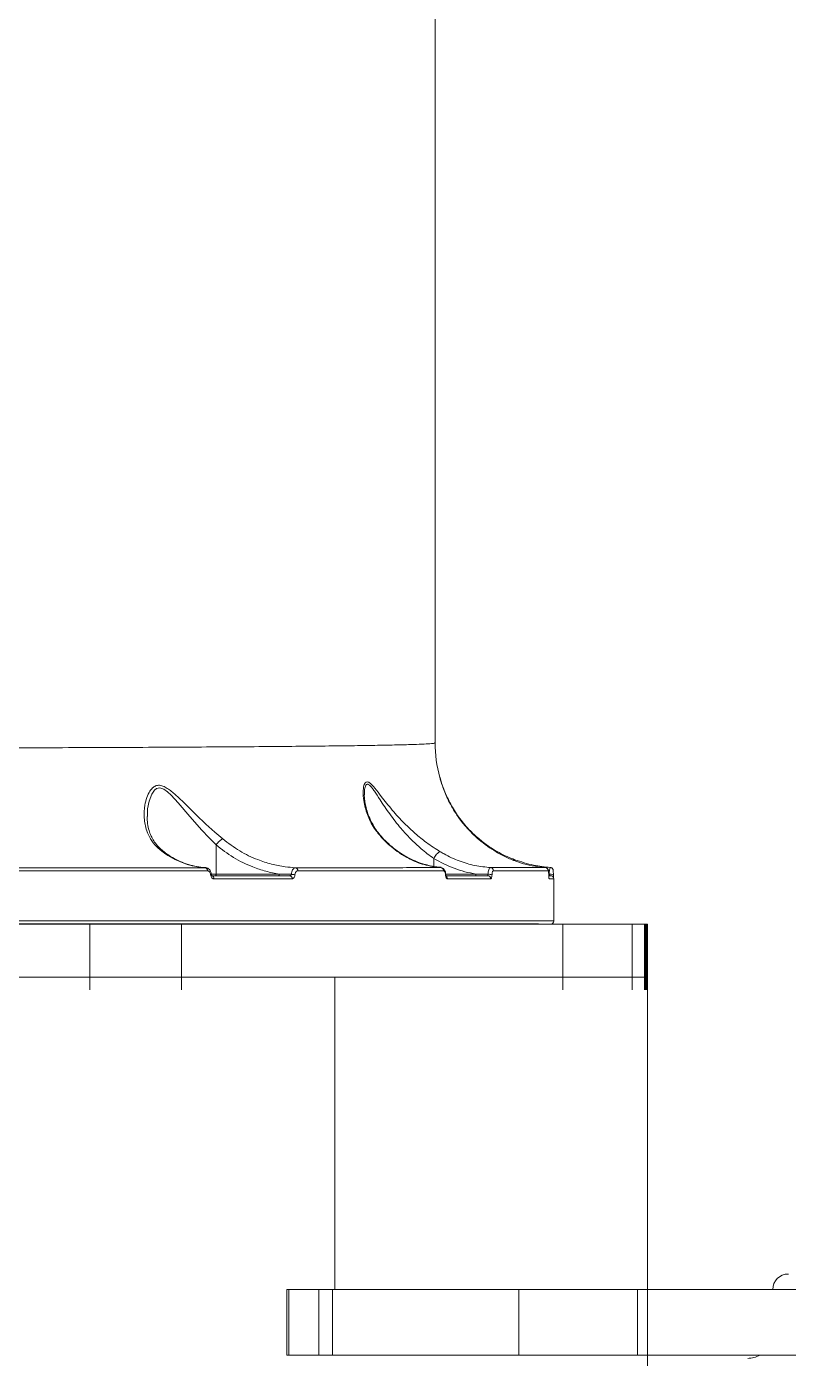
# Model space of a CAD drawing. Header units: millimetres. Extents: x -6104 to 7803, y -6013 to 4803.
# Drawn here: x 724.8 to 968.4, y 405.7 to 832 of the extents above; entities that cross this region are included whole.
import ezdxf

# ---------------------------------------------------------------- set-up
doc = ezdxf.new("R2010")
doc.units = ezdxf.units.MM
doc.layers.add('DIKOM_ОБЪЕКТ', color=7, linetype='Continuous')

msp = doc.modelspace()

# ---------------------------------------------------------------- linework, layer by layer
at = {"layer": 'DIKOM_ОБЪЕКТ', "color": 7, "linetype": 'Continuous', "lineweight": 15}
for p, q in [((855.419, 900.796), (855.419, 602.755)), ((832.849, 586.129), (832.854, 586.35)), ((785.387, 570.071), (785.387, 560.74)), ((855.004, 565.737), (855.004, 563.223)), ((783.911, 560.623), (783.911, 560.621)), ((785.387, 560.74), (783.992, 560.74)), ((805.588, 560.74), (785.387, 560.74)), ((868.51, 560.74), (858.829, 560.74)), ((872.361, 560.668), (868.51, 560.74)), ((893.419, 559.242), (893.419, 545.739)), ((893.289, 545.74), (893.292, 545.74)), ((745.04, 544.739), (634.249, 544.739)), ((730.373, 544.84), (638.193, 544.84)), ((831.04, 544.739), (716.161, 544.739)), ((730.373, 544.84), (730.373, 544.739)), ((789.041, 544.84), (730.373, 544.84)), ((745.04, 544.739), (745.04, 523.74)), ((774.374, 544.739), (745.04, 544.739)), ((774.374, 544.739), (774.374, 523.74)), ((896.309, 544.739), (774.374, 544.739)), ((789.041, 544.84), (789.041, 544.739)), ((881.221, 544.84), (789.041, 544.84)), ((831.598, 544.739), (831.04, 544.739)), ((832.209, 544.739), (831.598, 544.739)), ((832.872, 544.739), (832.209, 544.739)), ((833.588, 544.739), (832.872, 544.739)), ((834.351, 544.739), (833.588, 544.739)), ((835.164, 544.739), (834.351, 544.739)), ((836.022, 544.739), (835.164, 544.739)), ((836.926, 544.739), (836.022, 544.739)), ((837.875, 544.739), (836.926, 544.739)), ((838.865, 544.739), (837.875, 544.739)), ((840.97, 544.739), (838.865, 544.739)), ((843.23, 544.739), (840.97, 544.739)), ((845.632, 544.739), (843.23, 544.739)), ((848.169, 544.739), (845.632, 544.739)), ((850.828, 544.739), (848.169, 544.739)), ((853.597, 544.739), (850.828, 544.739)), ((856.468, 544.739), (853.597, 544.739)), ((862.467, 544.739), (856.468, 544.739)), ((868.739, 544.739), (862.467, 544.739)), ((875.197, 544.739), (868.739, 544.739)), ((881.754, 544.739), (875.197, 544.739)), ((881.221, 544.84), (881.221, 544.739)), ((888.457, 544.84), (881.221, 544.84)), ((888.324, 544.739), (881.754, 544.739)), ((894.819, 544.739), (888.324, 544.739)), ((888.457, 544.84), (888.457, 544.739)), ((888.457, 544.74), (902.422, 544.74)), ((901.155, 544.739), (894.819, 544.739)), ((896.309, 544.739), (896.309, 523.74)), ((918.457, 544.739), (896.309, 544.739)), ((907.242, 544.739), (901.155, 544.739)), ((922.422, 544.74), (902.422, 544.74)), ((902.422, 544.74), (902.422, 544.739)), ((912.998, 544.739), (907.242, 544.739)), ((918.332, 544.739), (912.998, 544.739)), ((918.602, 544.739), (918.332, 544.739)), ((918.457, 544.739), (918.457, 523.74)), ((918.868, 544.739), (918.602, 544.739)), ((919.13, 544.739), (918.868, 544.739)), ((919.386, 544.739), (919.13, 544.739)), ((919.636, 544.739), (919.386, 544.739)), ((919.882, 544.739), (919.636, 544.739)), ((920.121, 544.739), (919.882, 544.739)), ((920.354, 544.739), (920.121, 544.739)), ((920.581, 544.739), (920.354, 544.739)), ((920.801, 544.739), (920.581, 544.739)), ((921.014, 544.739), (920.801, 544.739)), ((921.219, 544.739), (921.014, 544.739)), ((921.418, 544.739), (921.219, 544.739)), ((921.609, 544.739), (921.418, 544.739)), ((921.792, 544.739), (921.609, 544.739)), ((921.967, 544.739), (921.792, 544.739)), ((922.133, 544.739), (921.967, 544.739)), ((922.29, 544.739), (922.133, 544.739)), ((922.438, 544.739), (922.29, 544.739)), ((922.422, 544.74), (922.422, 523.74)), ((922.577, 544.739), (922.438, 544.739)), ((922.706, 544.739), (922.577, 544.739)), ((922.706, 523.74), (922.706, 544.739)), ((922.826, 544.739), (922.706, 544.739)), ((922.826, 523.74), (922.826, 544.739)), ((922.935, 544.739), (922.826, 544.739)), ((922.935, 523.74), (922.935, 544.739)), ((923.033, 544.739), (922.935, 544.739)), ((923.033, 523.74), (923.033, 544.739)), ((923.123, 544.739), (923.033, 544.739)), ((923.123, 523.74), (923.123, 544.739)), ((923.199, 544.739), (923.123, 544.739)), ((923.199, 523.74), (923.199, 544.739)), ((923.265, 544.739), (923.199, 544.739)), ((923.265, 523.74), (923.265, 544.739)), ((923.32, 544.739), (923.265, 544.739)), ((923.32, 523.74), (923.32, 544.739)), ((923.363, 544.739), (923.32, 544.739)), ((923.363, 523.74), (923.363, 544.739)), ((923.395, 544.739), (923.363, 544.739)), ((923.395, 523.74), (923.395, 544.739)), ((923.413, 544.739), (923.395, 544.739)), ((923.413, 523.74), (923.413, 544.739)), ((923.419, 544.739), (923.413, 544.739)), ((923.419, 523.74), (923.419, 544.739)), ((923.419, 509.891), (923.419, 532.038)), ((123.419, 527.739), (923.419, 527.739)), ((823.419, 427.739), (823.419, 527.739)), ((923.419, 527.739), (923.419, 427.739)), ((807.982, 427.739), (807.982, 406.739)), ((808.686, 427.739), (807.982, 427.739)), ((808.686, 427.739), (808.686, 406.739)), ((818.232, 427.739), (808.686, 427.739)), ((818.232, 427.739), (818.232, 406.739)), ((822.592, 427.739), (818.232, 427.739)), ((822.592, 427.739), (822.592, 406.739)), ((822.63, 427.739), (822.592, 427.739)), ((822.63, 427.739), (822.63, 406.739)), ((882.171, 427.739), (822.63, 427.739)), ((923.419, 427.739), (823.419, 427.739)), ((882.171, 427.739), (882.171, 406.739)), ((882.171, 427.739), (920.175, 427.739)), ((920.175, 427.739), (920.175, 406.739)), ((920.175, 427.739), (989.588, 427.739)), ((923.419, 401.956), (923.419, 427.739)), ((808.686, 406.739), (807.982, 406.739)), ((818.232, 406.739), (808.686, 406.739)), ((822.592, 406.739), (818.232, 406.739)), ((822.63, 406.739), (822.592, 406.739)), ((882.171, 406.739), (822.63, 406.739)), ((882.171, 406.739), (920.175, 406.739)), ((920.175, 406.739), (989.588, 406.739))]:
    msp.add_line(p, q, dxfattribs=at)
at = {"layer": 'DIKOM_ОБЪЕКТ', "color": 7, "linetype": 'Continuous', "lineweight": 15, "flags": 128}
for points in [[(763.447, 579.202), (763.484, 581.603), (763.94, 584.087), (764.79, 586.359), (765.645, 587.591), (766.302, 588.092), (767.351, 588.317), (768.674, 587.881), (769.856, 587.047), (771.006, 585.981), (773.272, 583.511), (776.986, 579.176), (780.828, 574.809), (783.091, 572.405), (785.387, 570.103), (785.394, 570.097), (785.394, 570.097)], [(805.588, 560.74), (805.584, 560.642), (805.574, 560.548), (805.558, 560.462), (805.536, 560.386), (805.51, 560.324), (805.479, 560.278), (805.446, 560.249), (805.412, 560.24)], [(858.852, 560.597), (858.849, 560.585), (858.823, 560.564), (858.772, 560.541)], [(868.51, 560.74), (868.506, 560.642), (868.496, 560.548), (868.48, 560.462), (868.458, 560.386), (868.432, 560.324), (868.401, 560.278), (868.368, 560.249), (868.334, 560.24)], [(892.461, 544.74), (892.433, 544.74), (892.419, 544.74)]]:
    msp.add_lwpolyline(points, dxfattribs=at)
at = {"layer": 'DIKOM_ОБЪЕКТ', "color": 7, "linetype": 'Continuous', "lineweight": 15}
for centre, radius, start, end in [((895.413, 602.738), 39.994, 180.00046, 196.01898), ((781.73, 561.9), 0.913, 353.78598, 76.83951), ((810.596, 561.878), 0.929, 355.42523, 79.90996), ((857.19, 561.845), 0.966, 358.18966, 83.93659), ((873.118, 561.836), 0.981, 359.10962, 85.04229), ((890.613, 561.839), 0.998, 359.99666, 85.91474), ((783.645, 560.927), 0.406, 271.50411, 310.96204), ((783.725, 559.34), 0.945, 354.47957, 68.99431), ((808.798, 559.331), 0.915, 354.78694, 83.04321), ((809.321, 554.273), 6.398, 78.22875, 88.54885), ((858.366, 559.251), 1.028, 359.68547, 51.89282), ((872.23, 559.263), 0.977, 358.89093, 88.5627), ((872.566, 556.474), 4.198, 74.97972, 92.80009), ((890.926, 559.239), 1.004, 0.09313, 27.72888), ((892.348, 558.311), 2.396, 67.59036, 100.26537), ((892.419, 559.24), 1, 359.1299, 90.00042), ((892.419, 545.74), 1, 272.39908, 359.09945), ((968.419, 427.739), 5, 90, 180), ((955.419, 413.739), 8, 270, 298.95502)]:
    msp.add_arc(centre, radius, start, end, dxfattribs=at)
for points, knots in [([(855.32, 602.741), (855.308, 602.704), (855.278, 602.613), (853.935, 602.478), (851.399, 602.335), (847.62, 602.199), (842.606, 602.07), (836.331, 601.949), (828.946, 601.837), (820.504, 601.734), (811.085, 601.638), (800.523, 601.548), (788.806, 601.464), (775.948, 601.386), (762.243, 601.314), (747.761, 601.248), (732.587, 601.189), (716.461, 601.134), (699.4, 601.083), (681.44, 601.038), (664.192, 600.999), (647.871, 600.968), (632.598, 600.942), (616.968, 600.919), (601.035, 600.898), (584.872, 600.88), (568.468, 600.865), (551.839, 600.852), (540.595, 600.845), (534.974, 600.842)], [0, 0, 0, 0, 0.0268283, 0.0663839, 0.10597, 0.1455255, 0.1862365, 0.2269807, 0.2676917, 0.3071165, 0.3465716, 0.3859964, 0.4265712, 0.4671795, 0.5077544, 0.5470856, 0.5864473, 0.6257784, 0.6662558, 0.7067661, 0.7472435, 0.7786605, 0.8100773, 0.8417451, 0.8734128, 0.9049329, 0.936453, 0.9682266, 1, 1, 1, 1]), ([(787.517, 572.008), (786.677, 572.718), (784.984, 574.15), (781.849, 576.994), (778.15, 580.554), (774.534, 584.181), (771.872, 586.659), (770.127, 588.013), (768.714, 588.862), (767.286, 589.274), (766.015, 589.037), (765.017, 588.339), (764.024, 587.1), (763.168, 585.239), (762.435, 582.337), (762.244, 578.71), (762.948, 575.036), (764.381, 571.963), (766.131, 569.587), (767.792, 568.267), (768.57, 567.649)], [0, 0, 0, 0, 0.0515642, 0.103894, 0.1938056, 0.2863969, 0.3436973, 0.3727587, 0.402467, 0.4366781, 0.4671086, 0.4964621, 0.526971, 0.5803766, 0.6349473, 0.725167, 0.8181224, 0.8802027, 0.9438888, 1, 1, 1, 1]), ([(857.049, 567.918), (856.319, 568.372), (854.846, 569.288), (852.137, 571.213), (848.988, 573.75), (845.276, 577.244), (841.607, 581.28), (838.551, 585.167), (836.289, 588.139), (834.817, 589.804), (833.75, 590.402), (832.979, 590.04), (832.487, 588.597), (832.379, 586.336), (832.737, 583.141), (833.867, 579.251), (835.866, 575.323), (837.83, 573.039), (838.632, 572.106)], [0, 0, 0, 0, 0.0401006, 0.0808885, 0.1499727, 0.2211633, 0.3125711, 0.4066971, 0.4681062, 0.5184494, 0.5509509, 0.5857533, 0.630847, 0.6885494, 0.7478275, 0.8397936, 0.9345762, 1, 1, 1, 1]), ([(832.854, 586.35), (832.85, 586.844), (832.839, 587.981), (833.17, 589.136), (833.617, 589.496), (834.072, 589.483), (834.603, 589.12), (835.32, 588.271), (836.354, 586.823), (838.121, 584.059), (840.861, 579.959), (844.151, 575.717), (847.559, 571.979), (850.428, 569.287), (852.952, 567.223), (854.317, 566.224), (855.005, 565.745), (855.005, 565.744)], [0, 0, 0, 0, 0.0495352, 0.1141049, 0.1511009, 0.1620325, 0.2069048, 0.2429186, 0.2799655, 0.37248, 0.514092, 0.6592611, 0.7666604, 0.8765026, 0.9378, 0.9999497, 1, 1, 1, 1]), ([(856.853, 592.1), (856.848, 592.112), (856.832, 592.153), (857.021, 591.403), (857.374, 590.171), (858.154, 587.795), (859.647, 584.208), (861.621, 580.757), (862.982, 578.86), (863.258, 578.475)], [0, 0, 0, 0, 0.0416558, 0.1368228, 0.243613, 0.3532943, 0.6357114, 0.9261249, 1, 1, 1, 1]), ([(880.887, 565.356), (880.097, 565.669), (878.451, 566.32), (875.908, 567.587), (873.06, 569.272), (870.062, 571.444), (866.767, 574.406), (863.633, 578.001), (860.937, 582.064), (859.221, 585.462), (858.155, 588.074), (857.497, 589.929), (857.091, 591.285), (856.99, 591.641), (856.973, 591.7)], [0, 0, 0, 0, 0.0625718, 0.1303966, 0.1999587, 0.2943681, 0.3917285, 0.5226685, 0.6574559, 0.7848239, 0.8500763, 0.9152492, 0.9858968, 1, 1, 1, 1]), ([(832.806, 586.354), (832.803, 586.154), (832.792, 585.521), (832.911, 584.213), (833.236, 582.393), (833.841, 580.26), (834.705, 578.091), (835.821, 575.997), (837.132, 574.088), (838.185, 572.752), (838.867, 572.084), (838.982, 571.972)], [0, 0, 0, 0, 0.0483984, 0.1531575, 0.2804609, 0.4200632, 0.5730799, 0.7138527, 0.8479551, 0.9744308, 1, 1, 1, 1]), ([(763.337, 579.187), (763.337, 579.185), (763.283, 578.411), (763.447, 576.905), (763.863, 574.814), (764.547, 572.955), (765.428, 571.34), (766.598, 569.83), (767.86, 568.557), (768.837, 567.857), (769.22, 567.582)], [0, 0, 0, 0, 0.0003882, 0.1758181, 0.3460973, 0.4922166, 0.6280299, 0.7721877, 0.9105332, 1, 1, 1, 1]), ([(863.258, 578.475), (863.693, 577.904), (864.856, 576.376), (866.906, 574.113), (870.303, 570.93), (874.151, 568.19), (878.374, 565.981), (881.901, 564.57), (885.538, 563.543), (888.49, 563.026), (890.211, 562.876), (890.684, 562.835)], [0, 0, 0, 0, 0.0601171, 0.1609809, 0.2618616, 0.4689741, 0.5884102, 0.7078528, 0.830644, 0.9534377, 1, 1, 1, 1]), ([(787.517, 572.008), (787.503, 572.003), (787.367, 571.955), (787.045, 571.777), (786.503, 571.341), (785.917, 570.756), (785.569, 570.316), (785.394, 570.097)], [0, 0, 0, 0, 0.0262389, 0.2631059, 0.5087327, 0.7543667, 1, 1, 1, 1]), ([(810.759, 562.793), (809.668, 562.878), (807.087, 563.079), (803.048, 563.896), (798.136, 565.475), (792.79, 567.995), (789.289, 570.659), (787.517, 572.008)], [0, 0, 0, 0, 0.1301642, 0.3081387, 0.4882709, 0.7408508, 1, 1, 1, 1]), ([(838.632, 572.106), (839.522, 571.227), (841.241, 569.529), (844.028, 567.447), (847.527, 565.364), (851.947, 563.524), (855.495, 563.047), (857.293, 562.806)], [0, 0, 0, 0, 0.16479279, 0.3184383, 0.47352128, 0.73330728, 1, 1, 1, 1]), ([(838.928, 571.914), (838.863, 571.98), (838.782, 572.063), (838.658, 572.099), (838.632, 572.106)], [0, 0, 0, 0, 0.7889148, 1, 1, 1, 1]), ([(838.971, 571.962), (839.639, 571.303), (841.035, 569.925), (843.328, 568.136), (845.801, 566.523), (848.402, 565.2), (850.442, 564.341), (851.624, 564.027), (851.888, 563.957)], [0, 0, 0, 0, 0.1729674, 0.3615766, 0.5530712, 0.7471708, 0.9434107, 1, 1, 1, 1]), ([(768.57, 567.649), (768.6, 567.65), (768.731, 567.651), (768.935, 567.627), (769.055, 567.52), (769.107, 567.473)], [0, 0, 0, 0, 0.1406836, 0.6232717, 1, 1, 1, 1]), ([(768.57, 567.649), (768.802, 567.489), (769.988, 566.669), (772.221, 565.381), (775.346, 564.062), (778.599, 563.137), (780.821, 562.905), (781.938, 562.789)], [0, 0, 0, 0, 0.0563904, 0.2882898, 0.5227705, 0.7600043, 1, 1, 1, 1]), ([(769.145, 567.53), (769.897, 567.027), (771.451, 565.987), (773.924, 564.765), (776.516, 563.777), (779.167, 563.133), (781.024, 562.813), (781.991, 562.803), (782.061, 562.802)], [0, 0, 0, 0, 0.1857276, 0.3841438, 0.5836824, 0.783931, 0.984378, 1, 1, 1, 1]), ([(785.394, 570.097), (785.393, 570.093), (785.388, 570.086), (785.388, 570.077), (785.387, 570.071)], [0, 0, 0, 0, 0.4128898, 1, 1, 1, 1]), ([(785.387, 570.071), (787.195, 568.676), (790.858, 565.847), (796.331, 563.238), (801.286, 561.56), (804.149, 561.014), (805.588, 560.74)], [0, 0, 0, 0, 0.3001446, 0.608219, 0.8030963, 1, 1, 1, 1]), ([(855.005, 565.744), (855.145, 565.989), (855.423, 566.479), (855.918, 567.13), (856.402, 567.625), (856.765, 567.865), (856.962, 567.919), (857.033, 567.918), (857.049, 567.918)], [0, 0, 0, 0, 0.2114754, 0.4229564, 0.6344406, 0.845916, 0.9647755, 1, 1, 1, 1]), ([(873.202, 562.814), (871.515, 562.994), (868.109, 563.359), (863.094, 564.866), (859.428, 566.52), (857.464, 567.674), (857.049, 567.918)], [0, 0, 0, 0, 0.2991609, 0.60399, 0.9163517, 1, 1, 1, 1]), ([(781.938, 562.789), (776.88, 562.788), (766.764, 562.787), (750.476, 562.785), (733.457, 562.784), (721.446, 562.783), (715.44, 562.782)], [0, 0, 0, 0, 0.24859454, 0.49719, 0.74859453, 1, 1, 1, 1]), ([(782, 562.779), (782.017, 562.781), (782.259, 562.804), (782.719, 562.615), (783.28, 562.199), (783.682, 561.557), (783.895, 560.996), (783.896, 560.666), (783.896, 560.62)], [0, 0, 0, 0, 0.0165587, 0.2408323, 0.4634752, 0.7019535, 0.9585103, 1, 1, 1, 1]), ([(810.759, 562.793), (810.712, 562.79), (810.527, 562.775), (810.209, 562.591), (809.86, 562.12), (809.594, 561.461), (809.52, 560.933), (809.483, 560.669)], [0, 0, 0, 0, 0.0780843, 0.31396359, 0.54321013, 0.77107639, 1, 1, 1, 1]), ([(857.293, 562.806), (854.458, 562.805), (848.789, 562.802), (839.11, 562.8), (828.566, 562.797), (818.991, 562.795), (812.846, 562.794), (810.759, 562.793)], [0, 0, 0, 0, 0.220311, 0.4406211, 0.6630838, 0.8855459, 1, 1, 1, 1]), ([(851.888, 563.957), (852.545, 563.764), (854.127, 563.3), (855.956, 562.974), (857.122, 562.924), (857.344, 562.915)], [0, 0, 0, 0, 0.3651578, 0.8787588, 1, 1, 1, 1]), ([(855.005, 565.744), (855.005, 565.743), (855.004, 565.741), (855.004, 565.738), (855.004, 565.737)], [0, 0, 0, 0, 0.6530376, 1, 1, 1, 1]), ([(855.004, 565.737), (857.138, 564.6), (860.348, 562.889), (864.952, 561.435), (867.321, 560.972), (868.51, 560.74)], [0, 0, 0, 0, 0.4971355, 0.7475375, 1, 1, 1, 1]), ([(857.332, 562.79), (857.482, 562.768), (857.792, 562.724), (858.182, 562.435), (858.505, 562.019), (858.74, 561.417), (858.852, 560.891), (858.852, 560.597), (858.852, 560.596)], [0, 0, 0, 0, 0.1546697, 0.3175917, 0.496542, 0.727173, 0.9989289, 1, 1, 1, 1]), ([(873.202, 562.814), (873.182, 562.812), (873.071, 562.804), (872.868, 562.646), (872.629, 562.175), (872.443, 561.493), (872.388, 560.943), (872.361, 560.668)], [0, 0, 0, 0, 0.053175, 0.2900076, 0.5268424, 0.7633729, 1, 1, 1, 1]), ([(890.684, 562.835), (889.892, 562.833), (888.307, 562.829), (884.44, 562.823), (879.567, 562.818), (875.324, 562.815), (873.202, 562.814)], [0, 0, 0, 0, 0.248597, 0.4971935, 0.7485971, 1, 1, 1, 1]), ([(880.444, 565.222), (880.485, 565.259), (880.64, 565.394), (880.781, 565.394), (880.873, 565.361), (880.887, 565.356)], [0, 0, 0, 0, 0.2374866, 0.8840525, 1, 1, 1, 1]), ([(892.289, 562.851), (890.503, 563.042), (886.625, 563.458), (882.898, 564.691), (880.887, 565.356)], [0, 0, 0, 0, 0.4604907, 1, 1, 1, 1]), ([(890.692, 562.831), (890.698, 562.831), (890.827, 562.844), (891.054, 562.751), (891.309, 562.584), (891.477, 562.383), (891.582, 562.185), (891.655, 561.965), (891.71, 561.683), (891.752, 561.259), (891.774, 560.801), (891.774, 560.546), (891.774, 560.475)], [0, 0, 0, 0, 0.0058837, 0.1143307, 0.202274, 0.2805505, 0.3545134, 0.4362103, 0.5786286, 0.781264, 0.9386422, 1, 1, 1, 1]), ([(892.289, 562.851), (892.276, 562.848), (892.225, 562.837), (892.138, 562.633), (892.04, 562.14), (891.962, 561.469), (891.935, 560.937), (891.921, 560.669)], [0, 0, 0, 0, 0.0903078, 0.3322152, 0.559063, 0.7775839, 1, 1, 1, 1]), ([(892.342, 562.834), (892.368, 562.834), (892.504, 562.835), (892.715, 562.732), (892.933, 562.566), (893.073, 562.383), (893.154, 562.215), (893.194, 562.081), (893.212, 561.985), (893.226, 561.878), (893.24, 561.703), (893.252, 561.357), (893.261, 560.906), (893.261, 560.62), (893.261, 560.526)], [0, 0, 0, 0, 0.02252178, 0.11795212, 0.19602741, 0.26240519, 0.31834122, 0.36233814, 0.39882381, 0.44358152, 0.54975931, 0.7506856, 0.91828539, 1, 1, 1, 1]), ([(715.991, 561.796), (721.944, 561.796), (733.849, 561.797), (750.855, 561.798), (767.255, 561.799), (777.51, 561.8), (782.638, 561.801)], [0, 0, 0, 0, 0.2485947, 0.4971899, 0.7485956, 1, 1, 1, 1]), ([(782.638, 561.801), (782.753, 561.784), (782.982, 561.751), (783.29, 561.491), (783.524, 561.108), (783.626, 560.756), (783.652, 560.556), (783.656, 560.522)], [0, 0, 0, 0, 0.2377756, 0.475518, 0.7135102, 0.9515343, 1, 1, 1, 1]), ([(783.656, 560.522), (783.66, 560.488), (783.685, 560.289), (783.787, 559.939), (784.019, 559.558), (784.324, 559.299), (784.552, 559.265), (784.666, 559.249)], [0, 0, 0, 0, 0.0479247, 0.2856412, 0.5236192, 0.7617827, 1, 1, 1, 1]), ([(783.915, 560.624), (783.919, 560.586), (783.928, 560.487), (783.974, 560.35), (784.031, 560.239), (784.071, 560.2), (784.063, 560.205), (784.061, 560.207)], [0, 0, 0, 0, 0.1462526, 0.3783987, 0.6281205, 0.8957381, 1, 1, 1, 1]), ([(808.909, 560.24), (804.927, 560.24), (796.955, 560.24), (788.271, 560.24), (783.925, 560.24)], [0, 0, 0, 0, 0.4994504, 1, 1, 1, 1]), ([(784.666, 559.249), (785.113, 559.249), (787.347, 559.249), (792.78, 559.248), (800.785, 559.248), (806.733, 559.248), (809.709, 559.248)], [0, 0, 0, 0, 0.0507693, 0.2538537, 0.6266994, 1, 1, 1, 1]), ([(785.387, 560.74), (785.385, 560.683), (785.382, 560.571), (785.352, 560.421), (785.308, 560.307), (785.264, 560.255), (785.232, 560.241), (785.219, 560.24), (785.215, 560.24)], [0, 0, 0, 0, 0.2146281, 0.4292687, 0.6439583, 0.8585923, 0.9551793, 1, 1, 1, 1]), ([(809.483, 560.669), (809.404, 560.67), (808.105, 560.683), (806.807, 560.712), (805.588, 560.74)], [0, 0, 0, 0, 0.0607776, 1, 1, 1, 1]), ([(809.483, 560.669), (809.472, 560.621), (809.459, 560.567), (809.405, 560.468), (809.321, 560.37), (809.162, 560.278), (809.018, 560.243), (808.931, 560.24), (808.909, 560.24)], [0, 0, 0, 0, 0.17265882, 0.19938991, 0.41346506, 0.65064405, 0.9119191, 1, 1, 1, 1]), ([(809.709, 559.248), (809.744, 559.25), (809.884, 559.257), (810.119, 559.369), (810.371, 559.655), (810.558, 560.054), (810.604, 560.376), (810.626, 560.536)], [0, 0, 0, 0, 0.0795912, 0.3194937, 0.5498124, 0.7748572, 1, 1, 1, 1]), ([(810.626, 560.536), (810.649, 560.695), (810.694, 561.013), (810.877, 561.407), (811.124, 561.687), (811.353, 561.795), (811.488, 561.802), (811.522, 561.804)], [0, 0, 0, 0, 0.2263624, 0.4527389, 0.6824059, 0.9208024, 1, 1, 1, 1]), ([(811.522, 561.804), (813.614, 561.805), (819.733, 561.806), (829.258, 561.807), (839.803, 561.809), (849.548, 561.812), (855.287, 561.814), (858.156, 561.814)], [0, 0, 0, 0, 0.1144553, 0.3347661, 0.5550759, 0.7775372, 1, 1, 1, 1]), ([(858.156, 561.814), (858.228, 561.797), (858.371, 561.763), (858.562, 561.493), (858.702, 561.098), (858.757, 560.751), (858.77, 560.565), (858.772, 560.541)], [0, 0, 0, 0, 0.2478708, 0.4958708, 0.7364531, 0.9670417, 1, 1, 1, 1]), ([(858.772, 560.541), (858.773, 560.52), (858.786, 560.331), (858.842, 559.978), (858.985, 559.575), (859.178, 559.298), (859.322, 559.263), (859.394, 559.246)], [0, 0, 0, 0, 0.0299231, 0.2617761, 0.5039315, 0.7520368, 1, 1, 1, 1]), ([(858.856, 560.599), (858.86, 560.538), (858.868, 560.393), (858.909, 560.206), (858.951, 560.072), (858.981, 560.018), (858.974, 560.027), (858.973, 560.03)], [0, 0, 0, 0, 0.1951321, 0.4660847, 0.7155649, 0.9294475, 1, 1, 1, 1]), ([(872.255, 560.24), (870.179, 560.24), (866.164, 560.24), (861.316, 560.24), (858.975, 560.24)], [0, 0, 0, 0, 0.5171081, 1, 1, 1, 1]), ([(859.394, 559.246), (859.656, 559.246), (860.966, 559.245), (864.095, 559.245), (868.561, 559.245), (871.657, 559.245), (873.207, 559.244)], [0, 0, 0, 0, 0.0507681, 0.2538488, 0.6266976, 1, 1, 1, 1]), ([(872.361, 560.668), (872.359, 560.613), (872.355, 560.503), (872.333, 560.367), (872.302, 560.273), (872.274, 560.242), (872.258, 560.24), (872.255, 560.24)], [0, 0, 0, 0, 0.2355293, 0.4716188, 0.7082296, 0.945339, 1, 1, 1, 1]), ([(873.207, 559.244), (873.218, 559.245), (873.282, 559.25), (873.396, 559.346), (873.524, 559.628), (873.62, 560.036), (873.643, 560.365), (873.654, 560.529)], [0, 0, 0, 0, 0.0545946, 0.2914066, 0.5278139, 0.763982, 1, 1, 1, 1]), ([(873.654, 560.529), (873.666, 560.695), (873.689, 561.026), (873.785, 561.436), (873.913, 561.72), (874.025, 561.815), (874.087, 561.82), (874.099, 561.821)], [0, 0, 0, 0, 0.236405, 0.472931, 0.7098459, 0.9467972, 1, 1, 1, 1]), ([(874.099, 561.821), (876.201, 561.822), (880.407, 561.825), (885.292, 561.829), (889.201, 561.834), (890.808, 561.837), (891.611, 561.839)], [0, 0, 0, 0, 0.24859602, 0.49719295, 0.74859701, 1, 1, 1, 1]), ([(891.611, 561.839), (891.635, 561.814), (891.677, 561.77), (891.726, 561.457), (891.756, 561.082), (891.768, 560.768), (891.77, 560.599), (891.771, 560.571)], [0, 0, 0, 0, 0.3277166, 0.5739071, 0.7796354, 0.962783, 1, 1, 1, 1]), ([(892.269, 560.24), (892.319, 560.24), (892.407, 560.24), (891.887, 560.24), (891.657, 560.24)], [0, 0, 0, 0, 0.5579498, 1, 1, 1, 1]), ([(891.771, 560.571), (891.772, 560.535), (891.775, 560.355), (891.788, 560.023), (891.82, 559.631), (891.869, 559.31), (891.908, 559.266), (891.93, 559.241)], [0, 0, 0, 0, 0.0440699, 0.2245457, 0.4337739, 0.6874922, 1, 1, 1, 1]), ([(891.778, 560.494), (891.779, 560.428), (891.782, 560.228), (891.801, 559.937), (891.823, 559.705), (891.844, 559.598), (891.842, 559.606), (891.841, 559.607)], [0, 0, 0, 0, 0.13497067, 0.41049734, 0.70944787, 0.9369412, 1, 1, 1, 1]), ([(891.921, 560.669), (891.929, 560.623), (891.939, 560.568), (891.975, 560.471), (892.031, 560.373), (892.133, 560.281), (892.228, 560.243), (892.286, 560.24), (892.302, 560.24)], [0, 0, 0, 0, 0.1522667, 0.1825007, 0.3869361, 0.6239453, 0.8957201, 1, 1, 1, 1]), ([(891.93, 559.241), (891.985, 559.241), (892.261, 559.241), (892.889, 559.24), (893.42, 559.24), (893.349, 559.24), (893.328, 559.24)], [0, 0, 0, 0, 0.0564074, 0.2820477, 0.779532, 1, 1, 1, 1]), ([(893.262, 560.531), (893.262, 560.512), (893.263, 560.327), (893.266, 560.023), (893.271, 559.82), (893.273, 559.732)], [0, 0, 0, 0, 0.0618386, 0.5929055, 1, 1, 1, 1]), ([(893.292, 545.74), (893.329, 545.74), (893.508, 545.74), (892.485, 545.74), (890.159, 545.74), (886.413, 545.74), (881.423, 545.74), (875.225, 545.74), (867.726, 545.74), (858.894, 545.74), (848.73, 545.74), (837.455, 545.74), (825.136, 545.74), (811.859, 545.74), (797.406, 545.74), (781.78, 545.74), (765.002, 545.74), (747.457, 545.74), (729.173, 545.74), (713.719, 545.74), (704.057, 545.74), (700.957, 545.74)], [0, 0, 0, 0, 0.0149136, 0.0720589, 0.1292507, 0.186396, 0.2419282, 0.2975032, 0.3530356, 0.4101808, 0.4673726, 0.5245179, 0.5800501, 0.635625, 0.6911574, 0.7483027, 0.8054945, 0.8626397, 0.9181719, 0.9737468, 1, 1, 1, 1])]:
    msp.add_open_spline(points, degree=3, knots=knots, dxfattribs=at)

doc.saveas('drawing.dxf')
